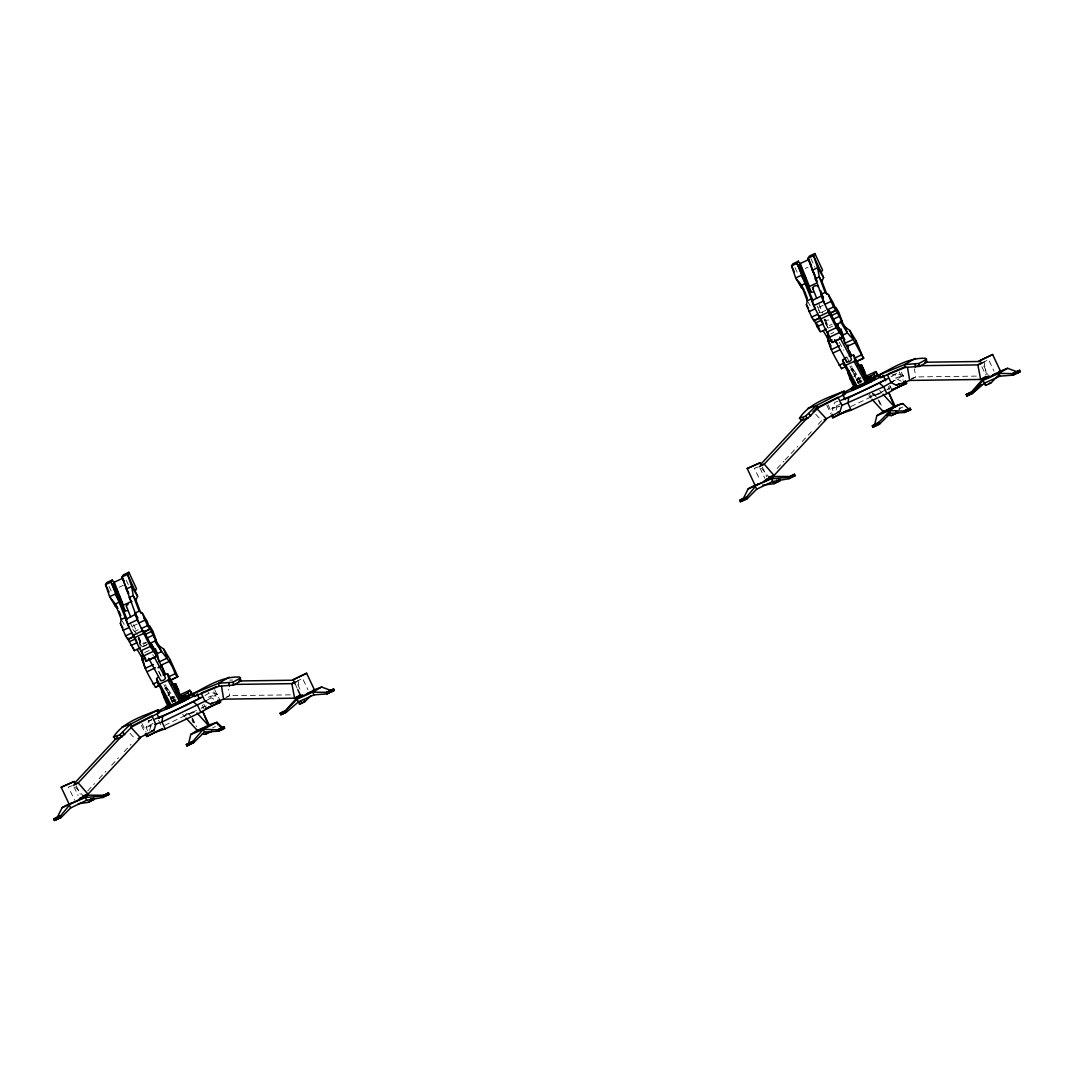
<?xml version="1.0" encoding="UTF-8"?>
<svg xmlns="http://www.w3.org/2000/svg" width="1074" height="1074" viewBox="0 0 1074 1074"><rect width="100%" height="100%" fill="white"/><g stroke="black" fill="none" stroke-linecap="round" stroke-linejoin="round"><path stroke-width="0.75" stroke-dasharray="5 3.75" d="M825.678 310.413L820.147 312.977L816.415 304.291M171.236 699.63L172.149 696.422L174.74 701.926M171.316 699.496L172.149 696.422M857.24 380.894L858.153 377.699L860.744 383.19M149.608 730.307L150.924 725.823L148.346 720.332M836.069 410.08L836.941 407.086L835.008 402.978M899.099 409.812L900.133 407.18M151.689 719.392L148.843 721.03L146.024 727.353L147.957 731.461M164.698 688.555L166.564 687.118L169.799 693.979L167.92 695.415L169.799 693.979M850.702 369.818L852.581 368.395L855.803 375.256L853.937 376.679L855.803 375.256M858.153 377.699L860.006 381.941M870.96 397.018L872.034 395.313L874.786 394.037L873.699 395.742L870.96 397.018L869.645 394.225M87.665 790.92L94.512 783.564M99.076 778.65L105.923 771.293M111.629 765.158L118.476 757.801M124.195 751.679L131.041 744.309M777.106 468.506L783.953 461.149M785.094 459.914L797.646 446.435M802.211 441.521L811.34 431.708M818.2 424.351L821.623 420.672L812.669 410.899M147.366 643.917L145.433 645.729L142.587 646.145L141.687 644.736L143.634 642.91L146.467 642.507M153.072 723.326L146.024 727.353L153.381 725.004M204.973 695.549L210.679 692.287L217.364 694.193L219.297 698.315M206.262 700.637L217.364 694.193L207.215 697.576M164.752 725.353L195.723 710.505M224.855 698.462L229.715 695.684L290.799 694.851M296.424 681.695L302.492 678.231L307.983 689.884M841.895 402.978L832.041 408.617L833.974 412.738M890.99 376.813L896.696 373.564L903.382 375.47L904.67 378.209M892.763 381.297L894.28 380.424M891.058 382.599L903.382 375.47L893.232 378.84M850.769 406.616L886.198 389.701M910.873 379.726L915.733 376.947L976.816 376.115M982.441 362.958L988.51 359.495L993.987 371.161M212.719 727.863L215.444 726.467M898.737 409.14L902.818 407.046M196.488 710.303L189.212 714.156L195.656 711.632M882.506 391.567L875.229 395.42L881.673 392.896M119.227 587.196L123.362 585.276M805.245 268.473L808.01 267.184M137.177 624.075L131.646 626.652L133.512 630.451M823.194 305.338L817.663 307.916L820.147 312.977M818.831 312.803L820.2 312.172M134.129 631.713L138.278 629.794M138.076 638.694L142.01 644.856L146.158 642.923M824.094 319.971L828.027 326.12L832.175 324.187M142.386 646.857L147.917 644.293M828.403 328.134L832.551 326.201M144.668 652.589L149.192 650.482M830.685 333.853L833.706 332.457M166.564 687.118L165.195 687.763L168.43 694.623M852.581 368.395L851.212 369.026L854.434 375.887M165.92 688.998L167.302 688.353M851.937 370.262L853.306 369.631M167.866 693.106L169.236 692.475M853.87 374.383L855.253 373.739M170.565 698.06L174.673 696.14M856.582 379.323L860.69 377.404M170.591 699.228L175.022 697.174M861.039 378.437L856.596 380.491L858.891 383.015M171.263 700.933L175.384 699.026M857.28 382.196L861.402 380.29M171.746 701.899L176.176 699.845M857.764 383.163L862.194 381.109M201.67 707.739L207.55 705.39M887.688 389.003L890.668 387.62L889.366 384.881M911.329 378.558L915.733 376.947L914.39 368.865M226.775 696.758L229.715 695.684L228.641 689.213M892.091 375.094L896.696 373.564M837.921 401.273L834.86 402.294L832.041 408.617L839.291 406.214M836.941 407.086L839.398 406.281M758.083 467.029L754.404 468.264L759.895 479.917M148.843 721.03L151.904 720.01M72.065 785.765L68.387 786.987L74.562 800.117M887.245 389.513L888.95 389.043M201.227 708.236L202.932 707.779M172.874 701.752L176.19 701.107M828.658 319.971L825.812 320.388L824.913 318.978M229.702 680.097L232.655 680.057M901.167 381.122L897.126 379.122L895.192 375.014M213.807 699.187L211.108 697.858L208.531 692.368M130.008 733.3L135.606 739.409M879.687 390.533L881.942 393.017M872.947 393.326L877.431 398.253M868.718 395.635L870.96 398.118M188.057 713.284L191.414 716.989M182.701 714.371L184.956 716.855M137.297 634.466L134.183 630.894L130.397 623.027M761.506 468.291L769.118 477.084M75.489 787.027L83.101 795.821M839.264 342.203L843.761 350.245M825.302 323.435L828.752 329.141M141.875 646.454L138.425 640.735L140.412 646.199M808.01 301.982L810.172 305.741M121.993 620.718L124.154 624.464M861.402 382.143L855.401 372.503A25.252 2.202 65.1 0 1 851.414 365.952M175.384 700.879L169.383 691.226A25.252 2.202 65.1 0 1 165.396 684.688M824.174 319.314L824.698 320.361M138.157 638.037L141.513 645.555M158.563 671.25L160.227 674.593A25.252 2.202 65.1 0 0 161.57 677.318M983.811 365.872L987.919 374.625M981.837 366.677L985.838 375.188M901.341 372.289L904.617 379.283M899.166 371.765L903.1 380.142M889.876 385.526L891.836 389.714M888.359 386.398L889.661 389.191M879.136 400.642L882.573 407.932M810.87 258.565L814.911 267.171M872.397 392.95L873.699 395.742M846.997 357.145L848.943 361.28M859.012 383.539L856.421 378.048L858.918 383.673M851.991 369.322L855.226 376.182M856.797 379.847L858.744 383.955M795.015 267.668L797.727 273.414M828.014 404.817L831.961 413.208M826.792 405.234L830.726 413.611M762.245 466.975L766.917 476.91M760.003 468.089L764.795 478.292M297.793 684.608L301.217 691.898M295.149 683.99L297.162 688.259M214.666 689.629L218.613 698.006M213.807 691.898L217.096 698.879M203.859 704.262L205.819 708.451M202.342 705.121L204.302 709.323M192.434 717.915L196.555 726.668M126.195 580.161L128.893 585.907M191.884 719.835L193.226 722.668M172.068 696.556L174.793 702.732M159.033 671.733L162.281 678.634M170.417 696.784L172.914 702.409M165.987 688.045L169.209 694.905M170.793 698.57L172.726 702.691M108.998 586.404L112.381 593.573M158.576 720.198L161.207 725.782M141.996 723.554L145.943 731.931M141.432 725.353L144.708 732.347M76.227 785.712L80.241 794.236M73.985 786.812L78.093 795.566M878.089 399.756L880.076 404.267M192.071 718.493L194.058 722.99M825.799 322.831L828.685 329.503M825.57 319.985L828.027 326.12M138.935 637.191L142.01 644.856M819.006 304.117L822.55 313.031M133.673 624.544L136.143 630.76M138.6 636.963L141.687 644.736M152.87 654.469L153.407 656.12M983.918 361.441L986.415 374.37M297.901 680.164L299.458 688.246M849.99 366.019A40.154 3.491 65.1 0 1 856.179 378.531M163.973 684.756A40.154 3.491 65.1 0 1 170.162 697.268M186.017 714.035L184.943 715.754L187.695 714.479L188.769 712.76L186.017 714.035"/><path stroke-width="1.5" d="M156.938 656.241L150.253 646.454L150.669 643.017L156.938 656.241L145.997 661.208L127.658 624.356L125.752 619.389L126.531 618.799M836.686 324.281L842.956 337.505L836.27 327.718L836.686 324.281L838.351 325.006M202.127 697.174L162.657 716.439L161.973 722.05L165.195 728.91L200.865 712.331L213.551 705.081M888.144 378.451L848.675 397.702L847.99 403.314L851.212 410.174L886.882 393.608L906.617 382.331M127.806 639.5L134.196 636.278L127.806 639.5L125.591 635.848L120.382 623.497L121.268 619.456L115.348 603.977L109.629 596.674L105.52 584.618L106.863 582.497L112.354 579.947L113.817 582.417M811.608 317.112L817.784 314.252L819.986 317.904L813.81 320.777L811.608 317.112L806.399 304.761L807.286 300.733L801.365 285.254L795.646 277.951L791.538 265.896L792.881 263.761L798.371 261.21L799.835 263.68M196.703 730.656L190.783 734.455L188.729 743.06L189.373 744.443L186.943 745.933L186.285 744.551L192.971 741.315L203.241 729.313L216.881 722.332L222.345 727.447L224.144 726.964L224.788 728.347L218.358 731.193L204.543 732.052L193.615 742.698L186.943 745.933M876.8 415.732L889.259 410.577L903.731 411.087L910.161 408.241L910.806 409.61L904.375 412.47L890.561 413.329L879.633 423.962L872.961 427.197L872.303 425.828L874.746 424.337L876.8 415.732L882.721 411.933M170.645 705.135L167.719 706.491L168.591 703.295M856.649 386.398L853.736 387.754L854.609 384.559M138.049 738.59L154.079 730.159L155.837 724.198L151.958 715.955L131.874 726.064M824.067 419.867L840.096 411.436L841.855 405.462L837.975 397.232L816.455 408.053L813.045 411.704M113.468 736.965C123.174 722.023 142.144 716.331 158.173 709.887L159.476 712.626L132.397 726.454L121.617 737.126L115.482 739.167L113.468 736.965L119.603 734.938L130.343 724.292L158.173 709.887M799.486 418.242C809.192 403.287 828.161 397.595 844.191 391.151L845.48 393.903L818.415 407.717L807.635 418.404L801.499 420.431L799.486 418.242L805.607 416.202L816.361 405.556L844.191 391.151M140.922 613.227L135.888 600.057L137.579 596.298L127.538 574.402L128.88 572.267L136.546 588.861L135.284 590.861M826.94 294.504L821.905 281.321L823.597 277.562L813.555 255.666L814.898 253.531L822.563 270.124L821.301 272.125M62.158 807.581L57.526 816.871L53.7 819.086L54.344 820.469L61.299 817.368L70.656 807.93L86.645 800.278L103.01 797.418L109.118 794.344L108.474 792.961L102.366 796.035L85.356 797.526L62.158 807.581L69.367 803.728M748.175 488.845L743.544 498.135L739.717 500.35L740.362 501.733L747.316 498.645L756.673 489.194L772.662 481.541L789.028 478.682L795.136 475.607L794.491 474.238L788.383 477.312L771.374 478.803L748.175 488.845L755.371 484.992M112.354 579.947L111.011 582.068L105.52 584.618L109.051 592.11M127.148 619.631L118.758 598.54L120.02 596.54M125.752 619.389L135.928 614.073M143.634 632.156L149.81 629.283L147.594 625.618L141.432 628.491L143.634 632.156L150.038 628.921L147.326 621.833L142.399 613.267L139.164 611.146L133.243 595.667L131.646 586.458L127.538 574.402L122.047 576.953L138.841 623.001L145.017 620.141L142.399 613.267M153.931 637.191L159.1 645.769L163.839 649.246L170.216 659.825L169.209 661.423L160.979 665.236L155.596 653.073L155.139 649.032M141.365 655.422C143.258 666.914 149.756 677.426 155.488 687.373L158.563 685.574M170.632 680.339L177.828 676.62L170.216 659.825M174.203 685.145L173.478 683.91L172.981 684.702L175.559 683.695L178.781 690.555L176.337 691.696L180.378 699.671L181.748 699.026L175.559 683.695M184.057 696.932L188.312 695.804L188.97 697.174L184.97 700.449L165.92 709.109L165.275 707.726L166.363 706.007L167.007 707.377M167.974 705.43L169.679 704.262L167.974 705.43C166.645 705.524 157.314 679.842 163.637 694.341M180.378 699.671L182.083 698.503M180.539 700.53L184.97 698.382L180.459 696.301M165.275 707.726L184.312 699.067L188.312 695.804L182.459 698.53M190.944 692.972L189.185 695.764L187.91 693.039L189.789 690.3L193.253 695.509L189.789 690.3L179.452 695.106M202.731 711.364L208.316 725.406L197.347 730.495L186.071 718.09M197.347 730.495L197.925 729.582M798.371 261.21L797.029 263.345L791.538 265.896L794.357 271.87M842.956 337.505L832.014 342.472L813.676 305.62L811.769 300.653L812.548 300.062M811.769 300.653L822.201 295.578M813.81 320.777L820.214 317.555M829.652 313.42L835.827 310.547L833.612 306.896L827.45 309.755L829.652 313.42L836.055 310.198L833.343 303.096L828.416 294.545L825.181 292.41L819.261 276.944L817.663 267.721L813.555 255.666L808.064 258.216L824.859 304.278L831.034 301.405L828.416 294.545M848.004 344.915L846.997 346.513L851.534 356.165M841.667 321.314L845.117 327.033L849.843 330.51L856.233 341.089L855.226 342.687L846.997 346.513L845.023 343.237L841.613 334.336L840.996 328.953L845.023 343.237L853.253 339.411L863.509 358.421L856.649 361.602M839.479 345.815L831.249 349.627L827.222 335.343C828.645 347.426 835.653 358.273 841.506 368.651L841.841 368.113M847.789 371.362L849.95 378.733L853.991 386.694L855.696 385.526L854.568 382.519M863.509 358.421L856.233 341.089M864.798 371.819L861.576 364.959L860.113 365.737L864.932 378.451L866.396 380.934L868.101 379.766L861.482 365.093L863.724 372.329L867.765 380.303M870.074 378.196L874.33 377.068L874.974 378.451L870.974 381.713L851.937 390.372L851.293 389.003L854.689 385.861M853.991 386.694L855.696 385.526M853.736 387.754L856.743 386.264M866.396 380.934L868.101 379.766M870.839 378.585L866.503 376.585M866.557 381.794L870.987 379.646L867.98 378.249M851.293 389.003L870.329 380.344L874.33 377.068L868.477 379.793M876.961 374.249L879.27 376.773L875.807 371.577L873.927 374.302L871.001 375.833L872.289 378.572L875.203 377.028L876.961 374.249L875.807 371.577L865.469 376.383M872.088 399.353L883.365 411.772L883.942 410.845M128.625 593.694L122.53 578.362L114.26 582.202L113.32 583.558L122.463 606.542L125.161 610.77L126.987 610.837M122.463 606.542L123.389 605.199L131.672 601.359M813.005 292.101L811.179 292.034L808.48 287.805L799.338 264.822L800.278 263.479L808.547 259.626L817.072 281.093M808.48 287.805L809.407 286.463L816.307 283.267M163.154 674.808L167.531 673.72L169.128 678.701L180.66 700.047L179.546 701.51L171.316 705.336L169.679 705.148L158.147 683.802L156.549 678.822L157.663 677.345M158.147 683.802L159.798 684.004L168.027 680.178L169.128 678.701M849.172 356.071L853.548 354.984L855.146 359.978L866.678 381.31L865.563 382.787L857.334 386.613L855.696 386.412L844.164 365.079L842.566 360.085L846.419 357.347M844.164 365.079L845.802 365.267L854.045 361.441L855.146 359.978M908.362 408.711L902.885 403.596C888.869 406.106 884.627 421.276 872.303 425.828M301.928 695.643L296.424 698.369L285.509 710.572L280.072 713.23L280.838 714.747L286.396 712.223L298.424 701.872L313.997 694.865L327.1 693.871L334.283 690.407L333.638 689.025L326.389 692.354L312.709 692.126L297.136 699.134L285.751 710.84L280.072 713.23M989.329 376.236L982.441 379.632L971.527 391.849L966.09 394.507L966.855 396.011L972.413 393.487L984.442 383.149L1000.015 376.142L1013.118 375.148L1020.3 371.671L1019.656 370.288L1012.406 373.631L998.726 373.39L983.153 380.397L971.769 392.104L966.09 394.507M74.442 783.295L117.576 736.952M122.49 735.328L78.214 782.892L73.3 785.363M760.459 464.559L803.594 418.216M807.366 417.813L764.232 464.156L759.318 466.626M310.601 695.898L304.989 701.591L299.834 704.141L296.424 698.369M984.442 383.391L985.851 385.405L984.563 383.942L985.851 385.405L991.007 382.854L998.874 374.893M981.421 384.546L972.171 393.218L966.855 396.011M128.195 604.098L126.262 605.924L130.585 616.785M816.643 298.169L812.508 287.765L814.454 285.952L817.287 285.55L818.187 286.959M103.279 795.243L88.014 795.19L85.356 797.526L86.645 800.278M103.923 796.626L103.01 797.418L102.366 796.035L108.474 792.961M794.491 474.238L788.383 477.312L789.028 478.682L789.94 477.89L789.296 476.507L774.032 476.467L771.374 478.803L772.662 481.541M295.149 683.99L293.148 679.735L306.614 673.237L314.628 690.273L301.163 696.771L297.82 689.669M306.614 673.237L293.148 679.735M301.163 696.771L302.17 695.952M992.631 354.501L979.166 361.012L992.631 354.501L1000.646 371.523L987.167 378.021L988.174 377.202M93.532 797.928L94.176 799.298L87.987 802.412L78.227 803.714M776.515 479.997L778.878 481.568L778.234 480.185L779.549 479.192L780.194 480.575L774.005 483.676L762.621 485.206M202.315 733.985L205.201 734.361L207.134 733.112M891.219 415.638L898.052 412.456L891.219 415.638L886.896 415.061M872.961 427.197L879.633 423.962L878.988 422.579L874.746 424.337M885.553 411.033L883.244 412.443L896.965 406.066L895.246 406.536M192.944 693.737C207.497 686.125 222.721 676.217 239.569 677.05L241.113 680.795L233.528 685.131L219.083 686.179L194.233 696.476L192.944 693.737L218.653 683.265L229.286 677.184M194.233 696.476L198.032 694.314M219.083 686.179L218.653 683.265L233.045 682.218L240.63 677.882M206.101 700.637L161.973 722.05L154.723 724.453M216.599 686.554L201.174 693.092L205.04 701.335L210.423 703.994L212.853 702.597M216.371 703.47L220.6 701.054M205.778 708.692L220.573 702.195L219.257 699.402M294.263 682.245L291.833 683.641L234.36 684.42M299.498 695.415L294.638 698.181L223.647 699.147L210.423 703.994M334.283 690.407L330.886 691.71L330.174 690.193L321.623 687.024L312.709 692.126L313.997 694.865M878.962 375.001C893.514 367.402 908.738 357.481 925.587 358.313L927.131 362.059L919.545 366.395L905.1 367.442L880.25 377.739L878.962 375.001L904.67 364.529L915.29 358.461M329.624 692.435L327.1 693.871L326.389 692.354L333.638 689.025M881.512 377.028L884.05 375.578M905.1 367.442L904.67 364.529L919.062 363.482L926.647 359.146M892.118 381.914L883.66 386.747L842.191 405.247M887.191 374.37L891.058 382.599L896.441 385.257L898.857 383.874M891.796 389.956L906.59 383.472L905.275 380.679M981.488 362.824L977.85 364.905L917.102 365.737M985.516 376.679L980.656 379.458L909.665 380.424L896.441 385.257M1019.656 370.288L1012.406 373.631L1013.118 375.148L1016.903 372.987L1016.192 371.47L1007.64 368.301L998.726 373.39L1000.015 376.142M61.191 787.269L74.227 781.456L61.191 787.269L69.206 804.305L81.879 798.304M69.206 804.305L71.502 803.043M87.987 802.412L94.176 799.298M747.209 468.533L760.244 462.719L747.209 468.533L755.21 485.555L768.246 479.742L763.909 481.179M755.21 485.555L758.66 483.662M54.344 820.469L61.299 817.368L60.587 815.851L69.367 805.191L70.656 807.93M740.362 501.733L747.316 498.645L746.605 497.128L755.384 486.455L756.673 489.194M180.875 696.476L187.91 693.039M186.285 744.551L192.971 741.315L193.615 742.698L189.373 744.443M222.345 727.447L217.713 729.823L203.241 729.313L190.783 734.455M222.989 728.816L218.358 731.193L217.713 729.823L224.144 726.964M53.7 819.086L60.587 815.851L57.526 816.871L58.238 818.388M910.806 409.61L904.375 412.47L903.731 411.087L910.161 408.241M739.717 500.35L746.605 497.128L743.544 498.135L744.255 499.652M145.366 733.743L146.682 736.536L162.523 728.575M146.682 736.536L160.872 729.608M831.383 415.007L832.699 417.799L847.091 410.563M832.699 417.799L849.762 409.436M79.476 798.479L88.001 794.196L140.506 737.784L130.437 726.789M765.494 479.742L774.018 475.46L826.524 419.048L816.455 408.053M299.19 704.047L304.989 701.591L304.331 700.208M886.788 410.429L890.521 408.59M128.88 572.267L123.389 574.818L122.047 576.953L124.154 581.437M814.898 253.531L809.407 256.082L808.064 258.216L811.582 265.694M121.268 619.456L125.39 617.55M139.164 611.146L135.042 613.066L137.928 618.074M807.286 300.733L811.394 298.814M825.181 292.41L821.06 294.33L823.221 298.089M127.658 624.356L137.311 619.873L135.418 614.892M813.676 305.62L823.328 301.136L821.435 296.169M123.013 630.357L129.189 627.498L111.011 582.068L118.758 598.54M809.031 311.635L815.206 308.762L797.029 263.345L813.166 300.895M125.591 635.848L131.766 632.975L133.968 636.64M132.814 635.325L142.48 630.841L150.253 646.454L152.683 646.588L153.676 651.206L143.111 656.12L142.117 651.488M818.831 316.602L828.497 312.104L836.27 327.718L838.7 327.852L839.693 332.47L829.128 337.384L828.135 332.752L826.618 332.215L836.27 327.718M134.223 637.835L143.889 633.351M820.241 319.112L829.893 314.615M140.452 647.797L134.277 650.669L129.377 641.742L135.552 638.869L136.707 641.326M145.218 634.385L151.38 631.512L149.823 626.035L152.884 631.096L156.28 640.44L150.118 643.313L143.795 630.666M815.394 323.005L821.57 320.133L823.302 323.824L817.126 326.697L813.971 319.287M831.222 315.649L837.398 312.776L835.841 307.298L838.901 312.373L842.298 321.717L836.122 324.576L829.329 310.695M131.109 645.434L137.284 642.561M146.95 638.077L153.126 635.204L156.28 640.44M832.968 319.34L839.143 316.468L842.298 321.717M826.47 329.074L820.294 331.933L817.126 326.697M140.6 650.938L150.253 646.454M832.243 340.002L829.49 341.277L823.114 330.711M145.997 661.208L156.562 656.295M832.014 342.472L842.58 337.572M153.461 664.538L145.232 668.364L141.781 655.57M147.205 671.639L155.435 667.813M833.223 352.916L840.083 349.721M157.972 667.746L162.134 665.813M153.045 684.057L158.536 681.507M168.188 677.023L175.049 673.828L177.492 677.157M839.062 365.321L844.553 362.77M854.206 358.286L861.066 355.105M169.598 680.446L177.828 676.62M856.985 361.079L863.845 357.884M155.488 687.373L159.596 685.467M841.506 368.651L845.614 366.731M172.108 684.541L173.478 683.91M858.126 365.818L861.576 364.959M176.337 691.696L174.095 684.46L175.465 683.829L177.707 691.065L181.748 699.026M849.078 370.852L847.708 371.497L850.299 376.987L848.447 372.732M162.281 692.878L163.664 692.247M174.686 687.118L176.069 686.487M848.299 374.155L849.668 373.51L855.36 386.063M860.704 368.382L862.073 367.751M163.933 697.469L165.302 696.825L164.201 693.777M849.95 378.733L851.32 378.088M862.355 372.973L863.724 372.329M179.586 696.127L180.956 695.496M865.604 377.39L866.973 376.759M166.51 702.946L167.88 702.315L169.343 704.799M178.915 697.187L180.284 696.556M852.528 384.224L853.897 383.579M864.932 378.451L866.302 377.82M866.893 377.739L871.001 375.833M855.307 385.915L852.38 387.271L853.024 388.64M868.087 380.988L870.987 379.646M208.423 725.205L216.881 722.332L218.17 725.071M895.917 405.797L902.885 403.596M883.365 411.772L894.924 405.744L888.748 392.628L894.333 406.67L883.07 394.265M208.329 732.562L212.034 731.193L205.201 734.361M992.537 374.96L996.417 373.188M306.533 693.71L311.688 691.361M789.94 477.89L795.136 475.607M105.225 796.049L109.118 794.344M766.863 479.568L774.032 476.467M780.194 480.575L774.005 483.676L773.347 482.307M80.845 798.304L88.014 795.19M888.735 373.712L905.704 366.516M891.836 389.714L906.59 383.472M982.441 362.958L977.85 364.905L980.656 379.458L988.617 376.088M207.295 707.82L220.573 702.195M296.424 681.695L291.833 683.641L294.638 698.181L302.6 694.811M887.782 414.47L890.561 413.329L889.259 410.577M1016.903 372.987L1020.3 371.671M999.021 371.604L1007.64 368.301M313.004 690.327L321.623 687.024M988.859 383.646L991.007 382.854M997.706 372.611L1000.646 371.523M807.769 408.415L816.361 405.556L818.415 407.717M840.996 400.253L848.675 397.702M837.639 412.241L840.096 411.436M838.163 414.51L851.212 410.174M760.553 465.378L764.232 464.156L774.018 475.46L769.118 477.084M121.751 727.152L130.343 724.292L132.397 726.454M154.978 718.989L162.657 716.439M151.622 730.978L154.079 730.159M153.595 732.763L165.195 728.91M74.536 784.114L78.214 782.892L88.001 794.196L83.101 795.821M209.242 725.286L210.947 724.816L197.227 731.193M834.673 339.599L846.755 361.965L849.386 361.696L851.507 359.763L850.97 358.098L839.64 337.129M924.808 362.247L980.643 361.482M238.79 680.97L292.974 680.231M867.899 378.384L870.907 379.78M180.378 696.435L184.889 698.516M90.498 798.72L92.861 800.291L92.216 798.922M807.071 285.241L801.137 275.4L795.646 277.951L801.593 287.792L804.01 289.631L801.365 285.254L805.487 283.335L808.131 287.725M121.067 603.977L115.119 594.123L109.629 596.674L115.576 606.528L117.992 608.367M219.378 726.011L221.781 727.89M926.07 361.226L927.131 362.059M240.052 679.963L241.113 680.795M879.593 383.337L883.66 386.747L886.882 393.608M193.575 702.06L197.643 705.47L200.865 712.331M144.158 618.423L147.326 621.833M982.441 379.632L984.442 383.149M285.751 710.84L286.396 712.223L280.838 714.747M808.749 413.732L810.763 415.933M805.607 416.202L807.635 418.404M122.731 732.468L124.759 734.67M119.603 734.938L121.617 737.126M835.559 341.519L837.519 343.667M197.052 712.988L208.316 725.406L208.906 724.48L203.416 712.814M799.338 264.822L802.036 269.05M812.508 287.765L813.407 289.175M823.597 277.562L817.663 267.721L812.172 270.272L814.71 274.488M821.905 281.321L819.261 276.944L815.139 278.851L816.468 281.039M840.204 321.072L847.386 332.967L853.253 339.411L849.843 330.51M836.888 324.308L843.265 334.887L847.386 332.967L845.117 327.033M843.211 336.981L844.808 339.626M827.839 340.74L831.034 346.029M137.579 596.298L131.646 586.458L126.155 589.008L128.692 593.224M135.888 600.057L133.243 595.667L129.122 597.587L131.766 601.964M154.992 641.124C160.832 652.723 171.545 660.859 175.049 673.828M150.87 643.031L157.26 653.61L159.006 661.96L167.235 658.134L163.839 649.246M122.114 606.461L119.469 602.071L115.348 603.977L117.335 607.266M137.096 649.434L143.473 660.013M141.822 659.463L143.419 662.108M806.399 304.761L808.051 307.62M120.382 623.497L122.852 627.78M853.548 354.984L864.301 374.907M854.045 361.441L865.563 382.787M845.802 365.267L857.334 386.613M842.566 360.085L844.876 364.354M167.531 673.72L176.754 690.797M168.027 680.178L179.546 701.51M154.388 657.261L164.953 676.821L165.49 678.486L163.369 680.419L160.738 680.701L148.655 658.335M159.798 684.004L171.316 705.336M156.549 678.822L159.623 684.514M822.738 296.464L823.422 297.78M1017.669 371.429L1018.313 372.812M903.758 381.538L905.073 384.331M907.839 409.422L908.483 410.805M883.096 375.215L885.728 380.814M879.74 374.907L881.029 377.645M896.105 411.329L896.75 412.711M873.927 374.302L875.203 377.028M873.243 378.8L873.887 380.169M870.329 380.344L870.974 381.713M837.398 312.776L839.143 316.468M831.034 301.405L833.612 306.896M860.113 365.737L862.046 369.845M823.328 301.136L828.497 312.104M874.424 424.942L875.082 426.324M853.87 387.983L854.515 389.365M842.969 391.997L844.258 394.722M842.526 394.064L845.157 399.649M832.619 414.604L833.934 417.397M794.035 474.627L794.679 476.01M741.329 499.826L741.973 501.196M331.651 690.166L332.296 691.549M301.123 701.403L301.767 702.785M217.74 700.275L219.056 703.067M221.821 728.159L222.466 729.541M197.079 693.952L199.052 698.14M193.723 693.643L195.012 696.368M203.241 729.313L204.543 732.052M187.225 697.536L187.869 698.906M184.983 694.556L186.272 697.308M184.312 699.067L184.97 700.449M151.38 631.512L153.126 635.204M145.017 620.141L147.594 625.618M174.095 684.46L176.686 689.951M160.979 665.236L165.517 674.902M137.311 619.873L142.48 630.841M188.406 743.678L189.064 745.061M165.302 696.825L167.88 702.315M165.49 698.288L167.182 701.886M167.853 706.719L168.497 708.088M156.952 710.733L158.24 713.458M157.166 714.197L159.14 718.385M146.601 733.327L147.917 736.12M108.018 793.364L108.662 794.733M55.311 818.549L55.955 819.932M849.4 351.091L850.957 354.608M164.94 673.344L162.349 667.061M799.284 282.355L801.593 287.792M113.844 602.447L115.576 606.528M800.278 263.479L809.407 286.463M804.48 275.172L806.306 279.777M808.735 285.912L811.179 292.034M114.26 582.202L123.389 605.199M116.019 587.773L117.845 592.378M120.288 598.513L122.114 603.105M123.335 606.166L125.161 610.77M828.792 310.225L829.88 313.058M820.59 290.557L823.382 297.874M804.574 291.094L807.366 298.424M159.1 645.769L161.369 651.703L157.26 653.61L155.555 649.166M119.12 611.294L120.798 615.684M127.954 638.023L129.377 641.742M817.462 324.147L819.731 330.376M133.149 647.555L134.277 650.669M144.963 657.181L146.386 661.141M854.501 382.68L855.696 386.412M846.218 360.3L846.755 361.965M848.138 347.09L848.366 348.338M919.062 363.482L919.545 366.395M914.967 364.395L915.451 367.308M907.517 367.483L909.665 380.424M233.045 682.218L233.528 685.131M228.95 683.118L229.433 686.031M221.499 686.219L223.647 699.147M885.822 379.364A26.004 1.45 -25.2 0 1 863.201 390.721A26.004 1.45 -25.2 0 1 843.52 398.884M880.479 376.867A23.091 1.289 -25.2 0 1 860.529 386.774A23.091 1.289 -25.2 0 1 844.07 393.54M845.05 391.997A23.091 1.289 -25.2 0 1 852.595 387.875M873.001 378.236A23.091 1.289 -25.2 0 1 879.485 375.524M200.905 697.456A26.004 1.45 -25.2 0 1 179.855 708.222A26.004 1.45 -25.2 0 1 158.697 717.257M194.461 695.603A23.091 1.289 -25.2 0 1 174.512 705.497A23.091 1.289 -25.2 0 1 158.053 712.277M159.033 710.72A23.091 1.289 -25.2 0 1 166.577 706.611M188.406 696.355A23.091 1.289 -25.2 0 1 193.468 694.26M184.903 697.201L180.486 695.321L184.903 697.201M971.769 392.104L972.413 393.487L971.769 392.104"/></g></svg>
